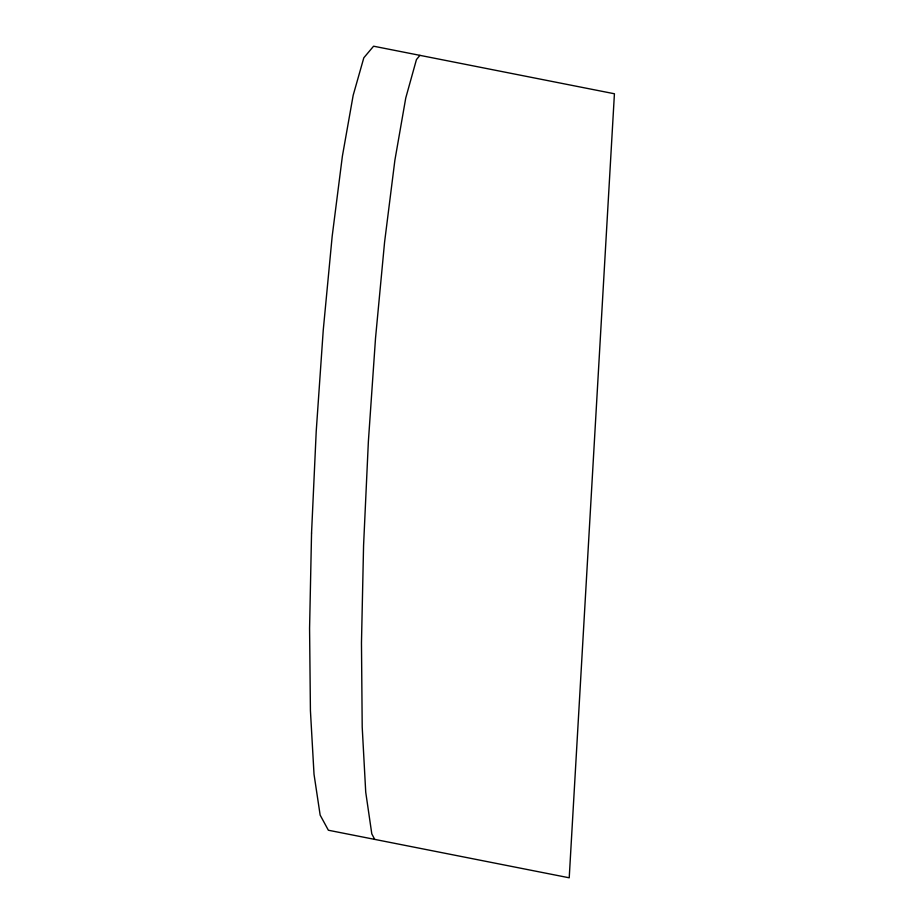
<?xml version="1.0" encoding="UTF-8"?>
<svg xmlns="http://www.w3.org/2000/svg" width="924" height="924" viewBox="0 0 924 924"><rect width="100%" height="100%" fill="white"/><g stroke="black" fill="none" stroke-linecap="round" stroke-linejoin="round"><path stroke-width="1.39" d="M419.935 55.348L416.447 59.586L405.763 97.967L394.883 160.245L384.58 242.169L375.525 338.149L368.364 441.649L363.571 545.622L361.469 642.977L362.208 727.084L365.731 792.203L371.806 833.898L374.728 839.396M311.55 533.056L309.575 628.285L310.418 710.568L314.021 774.289L320.154 815.107L328.378 830.237L569.219 877.8L614.425 93.763L373.585 46.2L363.825 57.785L353.176 95.288L342.388 156.168L332.178 236.267L323.25 330.134L316.216 431.358L311.55 533.056"/></g></svg>
